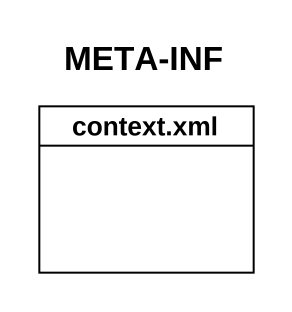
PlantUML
@startuml
title META-INF
hide circle
hide empty members
class "context.xml" as context_xml
@enduml
